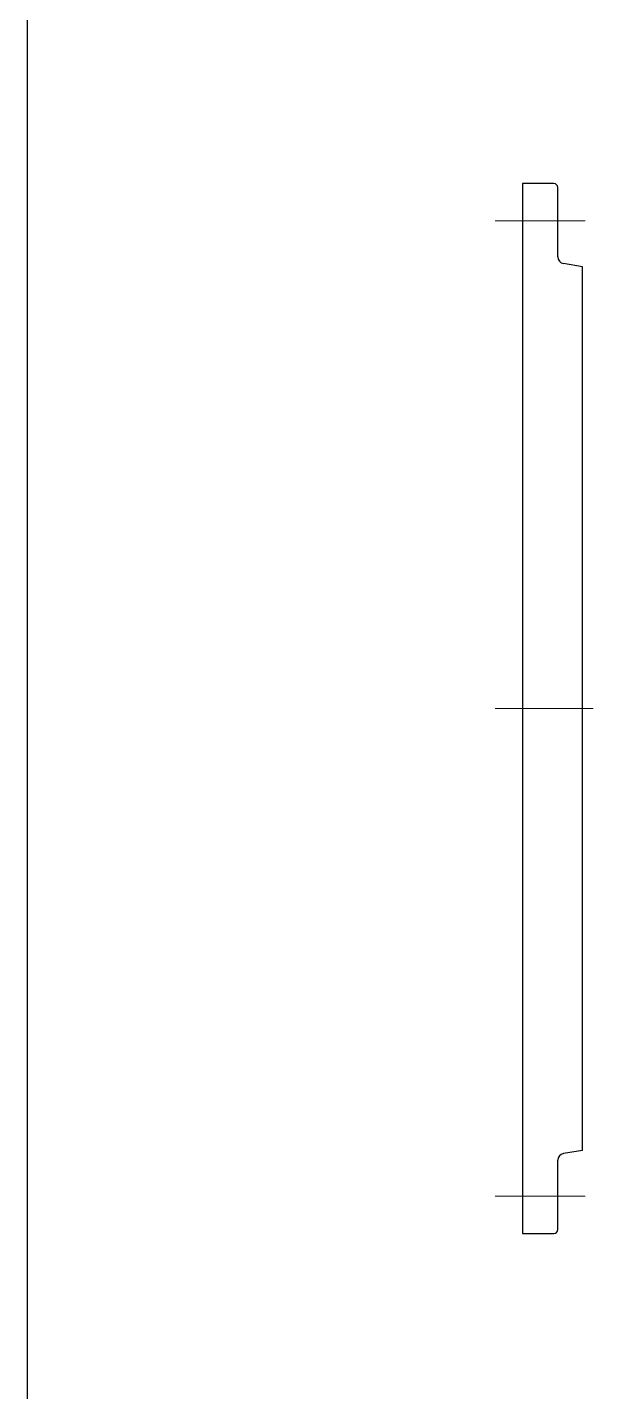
# Model space of a CAD drawing. Extents: x 0 to 90799, y 0 to 77868.
# Drawn here: x 33796 to 34223, y 33087 to 34088 of the extents above; entities that cross this region are included whole.
import ezdxf

# ---------------------------------------------------------------- set-up
doc = ezdxf.new("R2010")
doc.units = 0
doc.header["$LTSCALE"] = 30
doc.header["$MEASUREMENT"] = 0
doc.linetypes.add('DGN Style 4', pattern=[4.8, 2.4, -1.2, 0, -1.2])
doc.layers.add('L(c)', color=1, linetype='DGN Style 4', lineweight=5)

# ---------------------------------------------------------------- blocks, each defined once
blk = doc.blocks.new('*U1613')
for p, q in [((-22, 385), (-22, -385)), ((1, 385), (-22, 385)), ((4, 331.2), (4, 382)), ((22, 324), (8.2, 326.3)), ((22, -324), (22, 324)), ((22, -324), (8.2, -326.3)), ((4, -382), (4, -331.2)), ((-22, -385), (1, -385))]:
    blk.add_line(p, q)
for centre, radius, start, end in [((1, 382), 3, 0, 90), ((9, 331.2), 5, 180, 260.5377), ((9, -331.2), 5, 99.4623, 180), ((1, -382), 3, 270, 0)]:
    blk.add_arc(centre, radius, start, end)

msp = doc.modelspace()

# ---------------------------------------------------------------- linework, layer by layer
msp.add_line((33795.6, 35088.3), (33795.6, 26388.3))
at = {"layer": 'L(c)'}
for p, q in [((34138.6, 33945.8), (34204.6, 33945.8)), ((34138.6, 33588.3), (34222.6, 33588.3)), ((34138.6, 33230.8), (34204.6, 33230.8))]:
    msp.add_line(p, q, dxfattribs=at)

# ---------------------------------------------------------------- block references
msp.add_blockref('*U1613', (34180.6, 33588.3))

doc.saveas('drawing.dxf')
